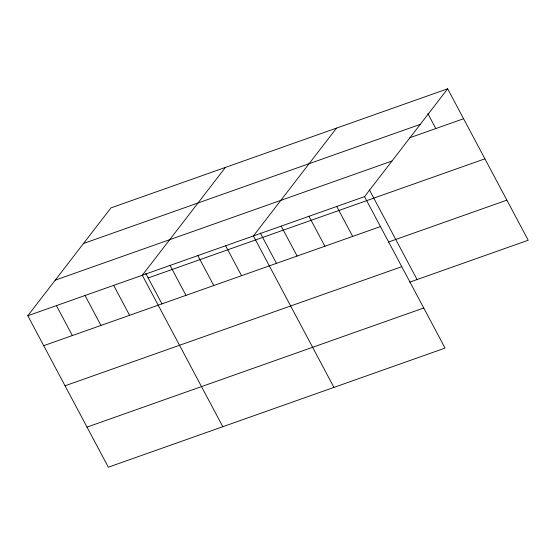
<?xml version="1.0" encoding="UTF-8"?>
<svg xmlns="http://www.w3.org/2000/svg" width="556" height="556" viewBox="0 0 556 556"><rect width="100%" height="100%" fill="white"/><g stroke="black" fill="none" stroke-linecap="round" stroke-linejoin="round"><path stroke-width="0.83" d="M447.67 88.793L364.534 196.636L445.064 348.091L108.33 467.207L27.8 315.752L110.936 207.909L447.67 88.793L528.2 240.248L409.723 282.156M225.423 167.412L142.287 275.248L222.824 426.709M336.547 128.102L253.411 235.946L333.941 387.4M83.497 243.493L420.232 124.377M409.661 137.805L463.586 118.727M55.232 280.161L391.966 161.045M27.8 315.752L364.534 196.636M148.174 277.944L484.908 158.828M43.715 345.686L380.45 226.57M388.401 242.055L506.877 200.146M65.038 385.788L401.773 266.671M87.007 427.105L423.741 307.989M427.849 113.591L435.807 128.554M369.441 189.971L417.076 279.557M336.755 206.464L352.671 236.397M308.976 216.291L324.892 246.225M281.19 226.118L297.112 256.052M260.298 232.992L276.499 263.461M225.632 245.773L241.547 275.706M197.853 255.6L213.768 285.534M170.073 265.427L185.989 295.361M145.804 273.489L162.004 303.958M113.667 285.374L129.583 315.315M85.047 295.5L100.963 325.441M56.42 305.626L72.343 335.56"/></g></svg>
